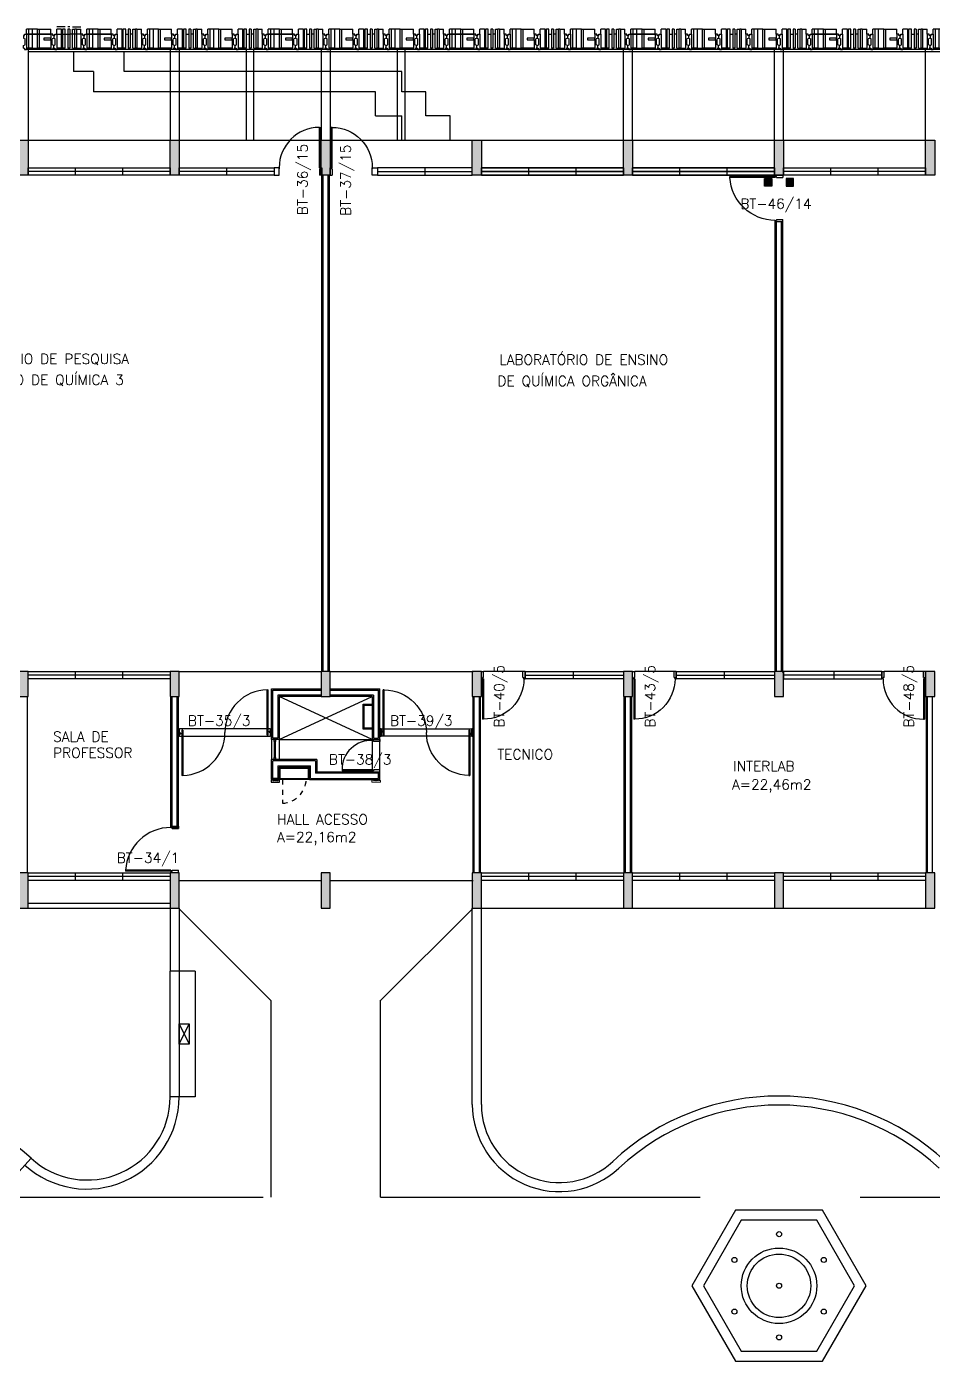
# Model space of a CAD drawing. Header units: millimetres. Extents: x 3605 to 3741, y 1123 to 1192.
# Drawn here: x 3650.46 to 3668.46, y 1155.95 to 1182.45 of the extents above; entities that cross this region are included whole.
import ezdxf

# ---------------------------------------------------------------- set-up
doc = ezdxf.new("R2010")
doc.units = ezdxf.units.MM
doc.linetypes.add('HIDDEN', pattern=[9.525, 6.35, -3.175])
doc.linetypes.add('HIDDEN2', pattern=[4.7625, 3.175, -1.5875])
for name, color, linetype in [('ar-acesso', 2, 'Continuous'), ('ar-alv', 2, 'Continuous'), ('ar-banco', 2, 'Continuous'), ('ar-brs', 2, 'Continuous'), ('ar-cal', 2, 'Continuous'), ('ar-esq', 2, 'Continuous'), ('ar-estc', 1, 'Continuous'), ('ar-piso', 1, 'Continuous'), ('ar-porta', 1, 'Continuous'), ('ar-proj', 1, 'HIDDEN'), ('ar-projarmario', 1, 'HIDDEN'), ('ar-ralo', 1, 'Continuous'), ('ar-reboco', 2, 'Continuous'), ('ar-shaft', 2, 'Continuous'), ('ar-xis', 1, 'Continuous'), ('brs-proj', 1, 'HIDDEN'), ('brs1', 2, 'Continuous'), ('brs2', 1, 'Continuous'), ('brs3', 1, 'Continuous'), ('brs4', 1, 'Continuous'), ('brs5', 1, 'Continuous'), ('chafariz', 1, 'Continuous'), ('DET-PIVO', 2, 'Continuous'), ('ENDEREÇO', 2, 'Continuous'), ('esq-01', 1, 'Continuous'), ('esq-02', 1, 'Continuous'), ('esq4', 1, 'Continuous'), ('estc-01', 3, 'Continuous'), ('h-estc', 3, 'Continuous'), ('PROJ-MARCO', 1, 'HIDDEN'), ('ptm', 2, 'Continuous'), ('ptm1', 1, 'Continuous'), ('ralo', 1, 'HIDDEN2'), ('shaft1', 2, 'Continuous'), ('TEXTO', 2, 'Continuous'), ('ÁREA', 2, 'Continuous')]:
    doc.layers.add(name, color=color, linetype=linetype)
doc.styles.add('UNB-100', font='simplex.shx', dxfattribs={"height": 0.2})
doc.styles.add('UNB1-100', font='simplex.shx', dxfattribs={"height": 0.2})

# ---------------------------------------------------------------- blocks, each defined once
blk = doc.blocks.new('plr01-01p')
at = {"layer": 'h-estc'}
blk.add_hatch(color=3, dxfattribs=at).paths.add_polyline_path([(0.09, 0.075), (-0.09, 0.075), (-0.09, -0.625), (0.09, -0.625)])
at = {"layer": 'estc-01', "color": 3}
blk.add_lwpolyline([(-0.09, 0.075), (-0.09, -0.625), (0.09, -0.625), (0.09, 0.075)], close=True, dxfattribs=at)
blk = doc.blocks.new('esq15-01p')
at = {"layer": 'esq-01'}
for p, q in [((2.91, 0), (0.09, 0)), ((1.03, -0.075), (1.03, 0.075)), ((1.97, -0.075), (1.97, 0.075))]:
    blk.add_line(p, q, dxfattribs=at)
at = {"layer": 'esq-02'}
blk.add_lwpolyline([(2.91, -0.075), (0.09, -0.075), (0.09, 0.075), (2.91, 0.075)], close=True, dxfattribs=at)
blk = doc.blocks.new('esq02-01p')
at = {"layer": 'esq-01'}
for p, q in [((2.91, 0), (0.09, 0)), ((1.03, -0.075), (1.03, 0.075)), ((1.97, -0.075), (1.97, 0.075))]:
    blk.add_line(p, q, dxfattribs=at)
at = {"layer": 'esq-02'}
blk.add_lwpolyline([(2.91, -0.075), (0.09, -0.075), (0.09, 0.075), (2.91, 0.075)], close=True, dxfattribs=at)
blk = doc.blocks.new('sh-01p')
at = {"layer": 'ar-alv'}
for p, q in [((-1.05, 0.05), (-0.09, 0.05)), ((-1.05, -0.9), (-1.05, 0.05)), ((0.09, 0.05), (1.05, 0.05)), ((1.05, -0.9), (1.05, 0.05)), ((-0.95, -0.05), (-0.95, -0.9)), ((-0.09, -0.05), (-0.95, -0.05)), ((0.95, -0.05), (0.09, -0.05)), ((0.95, -0.05), (0.95, -0.9)), ((-0.95, -0.9), (-1.05, -0.9)), ((0.95, -0.9), (1.05, -0.9)), ((-1.05, -1.7), (-1.05, -1.35)), ((-0.2, -1.35), (-1.05, -1.35)), ((-0.95, -1.45), (-0.3, -1.45)), ((-0.95, -1.45), (-0.95, -1.7)), ((-0.3, -1.7), (-0.3, -1.45)), ((-0.2, -1.35), (-0.2, -1.6)), ((-0.95, -1.7), (-1.05, -1.7)), ((-0.3, -1.7), (1.05, -1.7)), ((1.05, -1.6), (-0.2, -1.6)), ((1.05, -1.7), (1.05, -1.6))]:
    blk.add_line(p, q, dxfattribs=at)
at = {"layer": 'ar-proj'}
for p, q in [((0.925, -0.95), (0.925, -1.53)), ((1.075, -1.53), (1.075, -0.97))]:
    blk.add_line(p, q, dxfattribs=at)
at = {"layer": 'ar-proj', "ltscale": 0.01}
blk.add_line((-0.861, -1.725), (-0.861, -2.195), dxfattribs=at)
blk.add_arc((-0.882, -1.699), 0.496, 272.4338, 357.0427, dxfattribs=at)
at = {"layer": 'ar-reboco'}
for p, q in [((-1.075, 0.075), (-0.09, 0.075)), ((-1.075, -0.925), (-1.075, 0.075)), ((0.09, 0.075), (1.075, 0.075)), ((1.075, -0.925), (1.075, 0.075)), ((-0.09, -0.075), (-0.925, -0.075)), ((0.925, -0.075), (0.09, -0.075)), ((0.925, -0.075), (0.925, -0.925)), ((-0.925, -0.925), (-1.075, -0.925)), ((0.925, -0.925), (1.075, -0.925)), ((1.075, -1.575), (1.075, -0.925)), ((-1.075, -1.725), (-1.075, -1.325)), ((-0.175, -1.325), (-1.075, -1.325)), ((-0.925, -1.475), (-0.325, -1.475)), ((-0.925, -1.475), (-0.925, -1.725)), ((-0.325, -1.725), (-0.325, -1.475)), ((-0.175, -1.325), (-0.175, -1.575)), ((1.075, -1.575), (-0.175, -1.575)), ((1.075, -1.725), (1.075, -1.588)), ((-0.925, -1.725), (-1.075, -1.725)), ((-0.325, -1.725), (1.075, -1.725))]:
    blk.add_line(p, q, dxfattribs=at)
blk.add_lwpolyline([(-0.925, -0.075), (-0.925, -0.925)], dxfattribs=at)
at = {"layer": 'ar-xis'}
for p, q in [((-0.925, -0.925), (0.925, -0.075)), ((0.925, -0.925), (-0.925, -0.075))]:
    blk.add_line(p, q, dxfattribs=at)
at = {"layer": 'esq-01'}
for p, q in [((-1.05, -1.743), (-1.026, -1.743)), ((-0.975, -1.743), (-0.95, -1.743))]:
    blk.add_line(p, q, dxfattribs=at)
at = {"layer": 'esq-01', "lineweight": 15}
blk.add_line((-0.925, -1.714), (-0.925, -1.716), dxfattribs=at)
at = {"layer": 'esq-01', "flags": 128}
blk.add_lwpolyline([(-0.92, -1.778, 0.414214), (-0.915, -1.773), (-0.915, -1.743, 0.414214), (-0.92, -1.738), (-0.95, -1.738), (-0.95, -1.743), (-0.998, -1.743), (-0.998, -1.748), (-1.003, -1.748), (-1.003, -1.743), (-1.05, -1.743), (-1.05, -1.738), (-1.08, -1.738), (-1.08, -1.738, 0.414214), (-1.085, -1.743), (-1.085, -1.773, 0.414214), (-1.08, -1.778)], format="xyb", close=True, dxfattribs=at)
at = {"layer": 'esq-01', "lineweight": 15, "flags": 128}
for points in [[(-0.925, -1.655), (-0.925, -1.725), (-0.904, -1.725), (-0.904, -1.655)], [(-0.346, -1.655), (-0.346, -1.725), (-0.325, -1.725), (-0.325, -1.655)]]:
    blk.add_lwpolyline(points, close=True, dxfattribs=at)
blk.add_lwpolyline([(0.92, -1.778, -0.414214), (0.915, -1.773), (0.915, -1.743, -0.414214), (0.92, -1.738), (0.95, -1.738), (0.95, -1.743), (0.997, -1.743), (0.997, -1.748), (1.002, -1.748), (1.002, -1.743), (1.05, -1.743), (1.05, -1.738), (1.08, -1.738), (1.08, -1.738, -0.414214), (1.085, -1.743), (1.085, -1.773, -0.414214), (1.08, -1.778)], format="xyb", close=True, dxfattribs=at)
at = {"layer": 'esq4'}
for p, q in [((-1.075, -0.925), (-1.075, -1.325)), ((-0.925, -0.925), (-0.925, -1.325)), ((-0.95, -1.743), (-0.95, -1.725)), ((-0.925, -1.738), (-0.938, -1.738)), ((-0.936, -1.727), (-0.936, -1.736)), ((-0.936, -1.736), (-0.925, -1.736)), ((-0.925, -1.736), (-0.925, -1.738)), ((0.925, -1.736), (0.925, -1.738)), ((0.936, -1.736), (0.925, -1.736)), ((0.936, -1.727), (0.936, -1.736)), ((1.064, -1.727), (1.064, -1.736)), ((1.064, -1.736), (1.075, -1.736)), ((1.075, -1.736), (1.075, -1.738))]:
    blk.add_line(p, q, dxfattribs=at)
at = {"layer": 'esq4', "lineweight": 15, "ltscale": 0.0002}
for p, q in [((-1.025, -1.284), (-1.025, -0.961)), ((-1, -1.284), (-1, -0.961)), ((-0.863, -1.7), (-0.387, -1.7)), ((-0.863, -1.725), (-0.387, -1.725))]:
    blk.add_line(p, q, dxfattribs=at)
at = {"layer": 'esq4', "lineweight": 5}
for p, q in [((-0.925, -1.727), (-0.936, -1.727)), ((-0.925, -1.725), (-0.925, -1.727)), ((0.925, -1.725), (0.925, -1.727)), ((0.925, -1.727), (0.936, -1.727)), ((1.075, -1.727), (1.064, -1.727)), ((1.075, -1.725), (1.075, -1.727))]:
    blk.add_line(p, q, dxfattribs=at)
at = {"layer": 'esq4', "linetype": 'Continuous', "lineweight": 5}
for points in [[(1.075, -1.575), (1.062, -1.575), (1.062, -1.588), (1.075, -1.588), (1.075, -1.586), (1.064, -1.586), (1.064, -1.577), (1.075, -1.577)], [(-1.075, -1.738), (-1.05, -1.738), (-1.05, -1.725), (-1.075, -1.725), (-1.075, -1.727), (-1.064, -1.727), (-1.064, -1.736), (-1.075, -1.736)]]:
    blk.add_lwpolyline(points, close=True, dxfattribs=at)
at = {"layer": 'ptm'}
for p, q in [((0.925, -1.53), (0.325, -1.53)), ((0.325, -1.53), (0.325, -1.55)), ((0.925, -1.55), (0.325, -1.55)), ((0.925, -1.53), (0.925, -1.55))]:
    blk.add_line(p, q, dxfattribs=at)
for points in [[(0.925, -0.925), (1.075, -0.925), (1.075, -0.97), (0.95, -0.97), (0.95, -0.95), (0.925, -0.95), (0.925, -0.925)], [(0.925, -1.575), (1.075, -1.575), (1.075, -1.53), (0.95, -1.53), (0.95, -1.55), (0.925, -1.55), (0.925, -1.575)]]:
    blk.add_lwpolyline(points, dxfattribs=at)
at = {"layer": 'ptm1'}
blk.add_arc((0.894, -1.517), 0.569, 85.5635, 181.3143, dxfattribs=at)
at = {"layer": 'shaft1'}
for p, q in [((0.743, -0.724), (0.743, -0.226)), ((0.743, -0.226), (0.925, -0.226)), ((0.743, -0.247), (0.925, -0.247)), ((0.763, -0.705), (0.763, -0.247)), ((0.926, -0.705), (0.743, -0.705)), ((0.925, -0.726), (0.743, -0.726)), ((-1.012, -0.966), (-1.012, -1.284)), ((-0.925, -0.925), (0.925, -0.925)), ((-0.904, -1.658), (-0.904, -1.495)), ((-0.896, -1.495), (-0.346, -1.495)), ((-0.346, -1.495), (-0.346, -1.657)), ((-0.387, -1.712), (-0.863, -1.712))]:
    blk.add_line(p, q, dxfattribs=at)
for points in [[(-1.025, -0.925), (-1, -0.925), (-1, -0.966), (-1.025, -0.966)], [(-1.025, -1.284), (-1, -1.284), (-1, -1.325), (-1.025, -1.325)], [(-0.863, -1.7), (-0.863, -1.725), (-0.904, -1.725), (-0.904, -1.7)], [(-0.346, -1.7), (-0.346, -1.725), (-0.387, -1.725), (-0.387, -1.7)]]:
    blk.add_lwpolyline(points, close=True, dxfattribs=at)
blk = doc.blocks.new('plr02-01p')
at = {"layer": 'h-estc'}
blk.add_hatch(color=3, dxfattribs=at).paths.add_polyline_path([(0.09, 0.075), (-0.09, 0.075), (-0.09, -0.425), (0.09, -0.425)])
at = {"layer": 'estc-01', "color": 3}
blk.add_lwpolyline([(-0.09, 0.075), (-0.09, -0.425), (0.09, -0.425), (0.09, 0.075)], close=True, dxfattribs=at)
blk = doc.blocks.new('pm-80-01p')
at = {"layer": 'ptm'}
for p, q in [((0.105, 0.075), (0.105, 0.875)), ((0.125, 0.875), (0.105, 0.875)), ((0.125, 0.075), (0.125, 0.875)), ((0.105, 0.075), (0.08, 0.075)), ((0.08, 0.075), (0.08, -0.075)), ((0.125, 0.075), (0.105, 0.075)), ((0.105, 0.075), (0.105, 0.05)), ((0.125, 0.05), (0.105, 0.05)), ((0.125, 0.05), (0.125, -0.075)), ((0.905, 0.05), (0.905, -0.075)), ((0.905, 0.05), (0.925, 0.05)), ((0.925, 0.075), (0.95, 0.075)), ((0.925, 0.075), (0.925, 0.05)), ((0.95, 0.075), (0.95, -0.075)), ((0.08, -0.075), (0.125, -0.075)), ((0.95, -0.075), (0.905, -0.075))]:
    blk.add_line(p, q, dxfattribs=at)
at = {"layer": 'ptm', "color": 1}
blk.add_arc((0.125, 0.075), 0.8, 360, 90, dxfattribs=at)
blk = doc.blocks.new('esq16-01p')
at = {"layer": 'esq-01'}
for p, q in [((2.025, 0), (0.075, 0)), ((1.075, 0.075), (1.075, -0.075)), ((2.025, 0.075), (2.025, -0.075))]:
    blk.add_line(p, q, dxfattribs=at)
at = {"layer": 'esq-02'}
blk.add_lwpolyline([(2.025, 0.075), (0.075, 0.075), (0.075, -0.075), (2.025, -0.075)], close=True, dxfattribs=at)
at = {"rotation": 180}
blk.add_blockref('pm-80-01p', (2.975, 0), dxfattribs=at)
blk = doc.blocks.new('esq16b-01p')
at = {"layer": 'esq-01'}
for p, q in [((2.91, 0), (0.09, 0)), ((1.03, -0.075), (1.03, 0.075)), ((1.97, -0.075), (1.97, 0.075))]:
    blk.add_line(p, q, dxfattribs=at)
at = {"layer": 'esq-02'}
blk.add_lwpolyline([(2.91, -0.075), (0.09, -0.075), (0.09, 0.075), (2.91, 0.075)], close=True, dxfattribs=at)
blk = doc.blocks.new('pm-90-01p')
at = {"layer": 'ptm'}
for p, q in [((0.105, 0.075), (0.105, 0.975)), ((0.125, 0.975), (0.105, 0.975)), ((0.125, 0.075), (0.125, 0.975)), ((0.105, 0.075), (0.08, 0.075)), ((0.08, 0.075), (0.08, -0.075)), ((0.125, 0.075), (0.105, 0.075)), ((0.125, 0.075), (0.105, 0.075)), ((0.105, 0.075), (0.105, 0.05)), ((0.125, 0.05), (0.105, 0.05)), ((0.125, 0.05), (0.125, -0.075)), ((0.955, 0.05), (0.955, -0.075)), ((0.955, 0.05), (0.975, 0.05)), ((0.975, 0.075), (1, 0.075)), ((0.975, 0.075), (0.975, 0.05)), ((1, 0.075), (1, -0.075)), ((0.08, -0.075), (0.125, -0.075)), ((1, -0.075), (0.955, -0.075))]:
    blk.add_line(p, q, dxfattribs=at)
at = {"layer": 'ptm', "color": 1}
blk.add_arc((0.073, 0.074), 0.902, 0.054, 86.687, dxfattribs=at)
blk = doc.blocks.new('esq04-01p')
at = {"layer": 'esq-01'}
blk.add_line((1.975, 0), (0.09, 0), dxfattribs=at)
at = {"layer": 'esq-02'}
blk.add_line((1.0325, 0.075), (1.0325, -0.075), dxfattribs=at)
for points in [[(1.975, -0.075), (0.09, -0.075), (0.09, 0.075), (1.975, 0.075), (1.975, -0.075)], [(2.075, 0.075), (1.975, 0.075), (1.975, -0.075), (2.075, -0.075)]]:
    blk.add_lwpolyline(points, close=True, dxfattribs=at)
at = {"layer": 'ptm'}
for p, q in [((2.875, 0.075), (2.875, 0.875)), ((2.875, 0.875), (2.895, 0.875)), ((2.895, 0.075), (2.895, 0.875)), ((2.075, 0.075), (2.05, 0.075)), ((2.075, 0.075), (2.075, 0.05)), ((2.875, 0.075), (2.895, 0.075)), ((2.875, 0.05), (2.875, -0.075)), ((2.875, 0.05), (2.895, 0.05)), ((2.895, 0.075), (2.92, 0.075)), ((2.895, 0.075), (2.895, 0.05)), ((2.92, 0.075), (2.92, -0.075)), ((2.92, -0.075), (2.875, -0.075))]:
    blk.add_line(p, q, dxfattribs=at)
at = {"layer": 'ptm', "color": 1}
blk.add_arc((2.875, 0.075), 0.8, 90, 180, dxfattribs=at)
blk = doc.blocks.new('brs01-01p-oeste')
at = {"layer": 'brs-proj'}
for p, q in [((0.92, -0.2), (0.92, 0.175)), ((2.12, -0.2), (2.12, 0.175))]:
    blk.add_line(p, q, dxfattribs=at)
at = {"layer": 'brs1'}
for p, q in [((0, 0.05), (0.02, 0.05)), ((0, 0.05), (0, 0)), ((0, 0), (0.03, -0.013)), ((0.02, 0.075), (0.06, 0.075)), ((0.02, 0.05), (0.02, 0.075)), ((0.06, 0.075), (0.06, -0.225)), ((0.18, -0.2), (0.18, 0.175)), ((0.228, 0.175), (0.18, 0.175)), ((0.228, -0.2), (0.228, 0.175)), ((0.372, -0.2), (0.372, 0.175)), ((0.372, 0.175), (0.42, 0.175)), ((0.42, -0.2), (0.42, 0.175)), ((0.54, 0.075), (0.54, -0.225)), ((0.58, 0.075), (0.54, 0.075)), ((0.6, 0), (0.57, -0.013)), ((0.58, 0.05), (0.58, 0.075)), ((0.6, 0.05), (0.58, 0.05)), ((0.6, 0.05), (0.62, 0.05)), ((0.6, 0.05), (0.6, 0)), ((0.6, 0.05), (0.6, 0)), ((0.6, 0), (0.63, -0.013)), ((0.62, 0.075), (0.66, 0.075)), ((0.62, 0.05), (0.62, 0.075)), ((0.66, 0.075), (0.66, -0.225)), ((0.707, -0.2), (0.707, 0.175)), ((0.778, 0.175), (0.707, 0.175)), ((0.778, -0.2), (0.778, 0.175)), ((1.14, 0.075), (1.14, -0.005)), ((1.18, 0.075), (1.14, 0.075)), ((1.2, 0), (1.17, -0.013)), ((1.18, 0.05), (1.18, 0.075)), ((1.2, 0.05), (1.18, 0.05)), ((1.2, 0.05), (1.22, 0.05)), ((1.2, 0.05), (1.2, 0)), ((1.2, 0.05), (1.2, 0)), ((1.2, 0), (1.23, -0.013)), ((1.22, 0.075), (1.26, 0.075)), ((1.22, 0.05), (1.22, 0.075)), ((1.26, 0.075), (1.26, -0.225)), ((1.38, -0.2), (1.38, 0.175)), ((1.428, 0.175), (1.38, 0.175)), ((1.428, -0.2), (1.428, 0.175)), ((1.572, -0.2), (1.572, 0.175)), ((1.572, 0.175), (1.62, 0.175)), ((1.62, -0.2), (1.62, 0.175)), ((1.74, 0.075), (1.74, -0.225)), ((1.78, 0.075), (1.74, 0.075)), ((1.8, 0), (1.77, -0.013)), ((1.78, 0.05), (1.78, 0.075)), ((1.8, 0.05), (1.78, 0.05)), ((1.8, 0.05), (1.82, 0.05)), ((1.8, 0.05), (1.8, 0)), ((1.8, 0.05), (1.8, 0)), ((1.8, 0), (1.83, -0.013)), ((1.82, 0.075), (1.86, 0.075)), ((1.82, 0.05), (1.82, 0.075)), ((1.86, 0.075), (1.86, -0.225)), ((1.907, -0.2), (1.907, 0.175)), ((1.978, 0.175), (1.907, 0.175)), ((1.978, -0.2), (1.978, 0.175)), ((2.34, 0.075), (2.34, -0.005)), ((2.38, 0.075), (2.34, 0.075)), ((2.4, 0), (2.37, -0.013)), ((2.38, 0.05), (2.38, 0.075)), ((2.4, 0.05), (2.38, 0.05)), ((2.4, 0.05), (2.42, 0.05)), ((2.4, 0.05), (2.4, 0)), ((2.4, 0.05), (2.4, 0)), ((2.4, 0), (2.43, -0.013)), ((2.42, 0.075), (2.46, 0.075)), ((2.42, 0.05), (2.42, 0.075)), ((2.46, 0.075), (2.46, -0.225)), ((2.58, -0.2), (2.58, 0.175)), ((2.628, 0.175), (2.58, 0.175)), ((2.628, -0.2), (2.628, 0.175)), ((2.772, -0.2), (2.772, 0.175)), ((2.772, 0.175), (2.82, 0.175)), ((2.82, -0.2), (2.82, 0.175)), ((2.94, 0.075), (2.94, -0.225)), ((2.98, 0.075), (2.94, 0.075)), ((3, 0), (2.97, -0.013)), ((2.98, 0.05), (2.98, 0.075)), ((3, 0.05), (2.98, 0.05)), ((3, 0.05), (3, 0)), ((0, -0.15), (0.03, -0.137)), ((0, -0.2), (0, -0.15)), ((0, -0.2), (0.02, -0.2)), ((0.02, -0.2), (0.02, -0.225)), ((0.02, -0.225), (0.06, -0.225)), ((0.03, -0.137), (0.03, -0.013)), ((0.228, -0.2), (0.18, -0.2)), ((0.372, -0.2), (0.42, -0.2)), ((0.58, -0.225), (0.54, -0.225)), ((0.57, -0.137), (0.57, -0.013)), ((0.6, -0.15), (0.57, -0.137)), ((0.58, -0.2), (0.58, -0.225)), ((0.6, -0.2), (0.58, -0.2)), ((0.6, -0.15), (0.63, -0.137)), ((0.6, -0.2), (0.6, -0.15)), ((0.6, -0.2), (0.6, -0.15)), ((0.6, -0.2), (0.62, -0.2)), ((0.62, -0.2), (0.62, -0.225)), ((0.62, -0.225), (0.66, -0.225)), ((0.63, -0.137), (0.63, -0.013)), ((1.14, -0.005), (1, -0.005)), ((1, -0.005), (1, -0.035)), ((1, -0.035), (1.14, -0.035)), ((1.14, -0.035), (1.14, -0.225)), ((1.18, -0.225), (1.14, -0.225)), ((1.17, -0.137), (1.17, -0.013)), ((1.2, -0.15), (1.17, -0.137)), ((1.18, -0.2), (1.18, -0.225)), ((1.2, -0.2), (1.18, -0.2)), ((1.2, -0.15), (1.23, -0.137)), ((1.2, -0.2), (1.2, -0.15)), ((1.2, -0.2), (1.2, -0.15)), ((1.2, -0.2), (1.22, -0.2)), ((1.22, -0.2), (1.22, -0.225)), ((1.22, -0.225), (1.26, -0.225)), ((1.23, -0.137), (1.23, -0.013)), ((1.428, -0.2), (1.38, -0.2)), ((1.572, -0.2), (1.62, -0.2)), ((1.78, -0.225), (1.74, -0.225)), ((1.77, -0.137), (1.77, -0.013)), ((1.8, -0.15), (1.77, -0.137)), ((1.78, -0.2), (1.78, -0.225)), ((1.8, -0.2), (1.78, -0.2)), ((1.8, -0.15), (1.83, -0.137)), ((1.8, -0.2), (1.8, -0.15)), ((1.8, -0.2), (1.8, -0.15)), ((1.8, -0.2), (1.82, -0.2)), ((1.82, -0.2), (1.82, -0.225)), ((1.82, -0.225), (1.86, -0.225)), ((1.83, -0.137), (1.83, -0.013)), ((1.978, -0.2), (1.907, -0.2)), ((2.34, -0.005), (2.2, -0.005)), ((2.2, -0.005), (2.2, -0.035)), ((2.2, -0.035), (2.34, -0.035)), ((2.34, -0.035), (2.34, -0.225)), ((2.38, -0.225), (2.34, -0.225)), ((2.37, -0.137), (2.37, -0.013)), ((2.4, -0.15), (2.37, -0.137)), ((2.38, -0.2), (2.38, -0.225)), ((2.4, -0.2), (2.38, -0.2)), ((2.4, -0.15), (2.43, -0.137)), ((2.4, -0.2), (2.4, -0.15)), ((2.4, -0.2), (2.4, -0.15)), ((2.4, -0.2), (2.42, -0.2)), ((2.42, -0.2), (2.42, -0.225)), ((2.42, -0.225), (2.46, -0.225)), ((2.43, -0.137), (2.43, -0.013)), ((2.628, -0.2), (2.58, -0.2)), ((2.772, -0.2), (2.82, -0.2)), ((2.98, -0.225), (2.94, -0.225)), ((2.97, -0.137), (2.97, -0.013)), ((3, -0.15), (2.97, -0.137)), ((2.98, -0.2), (2.98, -0.225)), ((3, -0.2), (2.98, -0.2)), ((3, -0.2), (3, -0.15))]:
    blk.add_line(p, q, dxfattribs=at)
at = {"layer": 'brs2'}
for p, q in [((0.228, 0.075), (0.28, 0.075)), ((0.372, 0.075), (0.32, 0.075)), ((1.428, 0.075), (1.48, 0.075)), ((1.572, 0.075), (1.52, 0.075)), ((2.628, 0.075), (2.68, 0.075)), ((2.772, 0.075), (2.72, 0.075)), ((0.54, -0.225), (0.06, -0.225)), ((1.14, -0.225), (0.66, -0.225)), ((1.74, -0.225), (1.26, -0.225)), ((2.34, -0.225), (1.86, -0.225)), ((2.94, -0.225), (2.46, -0.225))]:
    blk.add_line(p, q, dxfattribs=at)
at = {"layer": 'brs3'}
for p, q in [((0.15, 0.175), (0.18, 0.175)), ((0.45, 0.175), (0.42, 0.175)), ((1.35, 0.175), (1.38, 0.175)), ((1.65, 0.175), (1.62, 0.175)), ((2.55, 0.175), (2.58, 0.175)), ((2.85, 0.175), (2.82, 0.175)), ((0.15, -0.2), (0.18, -0.2)), ((0.45, -0.2), (0.42, -0.2)), ((0.778, -0.2), (0.707, -0.2)), ((1.35, -0.2), (1.38, -0.2)), ((1.65, -0.2), (1.62, -0.2)), ((2.55, -0.2), (2.58, -0.2)), ((2.85, -0.2), (2.82, -0.2))]:
    blk.add_line(p, q, dxfattribs=at)
at = {"layer": 'brs4'}
for p, q in [((0.06, 0.075), (0.06, 0.175)), ((0.15, 0.175), (0.06, 0.175)), ((0.15, 0.175), (0.15, -0.2)), ((0.28, 0.175), (0.28, -0.2)), ((0.32, 0.175), (0.28, 0.175)), ((0.32, 0.175), (0.32, -0.2)), ((0.45, 0.175), (0.54, 0.175)), ((0.45, 0.175), (0.45, -0.2)), ((0.54, 0.075), (0.54, 0.175)), ((0.66, 0.075), (0.66, 0.175)), ((0.707, 0.175), (0.66, 0.175)), ((0.88, 0.175), (0.778, 0.175)), ((0.88, 0.175), (1.14, 0.175)), ((0.88, -0.2), (0.88, 0.175)), ((1.14, 0.075), (1.14, 0.175)), ((1.26, 0.075), (1.26, 0.175)), ((1.35, 0.175), (1.26, 0.175)), ((1.35, 0.175), (1.35, -0.2)), ((1.48, 0.175), (1.48, -0.2)), ((1.52, 0.175), (1.48, 0.175)), ((1.52, 0.175), (1.52, -0.2)), ((1.65, 0.175), (1.74, 0.175)), ((1.65, 0.175), (1.65, -0.2)), ((1.74, 0.075), (1.74, 0.175)), ((1.86, 0.075), (1.86, 0.175)), ((1.907, 0.175), (1.86, 0.175)), ((2.08, 0.175), (1.978, 0.175)), ((2.08, 0.175), (2.34, 0.175)), ((2.08, -0.2), (2.08, 0.175)), ((2.34, 0.075), (2.34, 0.175)), ((2.46, 0.075), (2.46, 0.175)), ((2.55, 0.175), (2.46, 0.175)), ((2.55, 0.175), (2.55, -0.2)), ((2.68, 0.175), (2.68, -0.2)), ((2.72, 0.175), (2.68, 0.175)), ((2.72, 0.175), (2.72, -0.2)), ((2.85, 0.175), (2.94, 0.175)), ((2.85, 0.175), (2.85, -0.2)), ((2.94, 0.075), (2.94, 0.175)), ((0.15, -0.2), (0.06, -0.2)), ((0.32, -0.2), (0.28, -0.2)), ((0.45, -0.2), (0.54, -0.2)), ((0.707, -0.2), (0.66, -0.2)), ((0.778, -0.2), (0.88, -0.2)), ((1.14, -0.2), (0.88, -0.2)), ((1.35, -0.2), (1.26, -0.2)), ((1.52, -0.2), (1.48, -0.2)), ((1.65, -0.2), (1.74, -0.2)), ((1.907, -0.2), (1.86, -0.2)), ((1.978, -0.2), (2.08, -0.2)), ((2.34, -0.2), (2.08, -0.2)), ((2.55, -0.2), (2.46, -0.2)), ((2.72, -0.2), (2.68, -0.2)), ((2.85, -0.2), (2.94, -0.2))]:
    blk.add_line(p, q, dxfattribs=at)
at = {"layer": 'brs5'}
for p, q in [((1.14, -0.035), (1.14, -0.005)), ((2.34, -0.035), (2.34, -0.005))]:
    blk.add_line(p, q, dxfattribs=at)
blk = doc.blocks.new('BRS01-01C-')
at = {"layer": 'brs-proj'}
for p, q in [((-0.075, 0.54), (-0.075, 0.06)), ((0.2, 0.28), (-0.175, 0.28))]:
    blk.add_line(p, q, dxfattribs=at)
at = {"layer": 'brs1'}
for p, q in [((-0.075, 0.58), (-0.075, 0.54)), ((-0.05, 0.58), (-0.075, 0.58)), ((-0.075, 0.54), (0.225, 0.54)), ((-0.05, 0.6), (-0.05, 0.58)), ((-0.05, 0.6), (0, 0.6)), ((0, 0.6), (0.013, 0.57)), ((0.137, 0.57), (0.013, 0.57)), ((0.15, 0.6), (0.137, 0.57)), ((0.2, 0.6), (0.15, 0.6)), ((0.2, 0.6), (0.2, 0.58)), ((0.2, 0.58), (0.225, 0.58)), ((0.225, 0.58), (0.225, 0.54)), ((-0.075, 0.06), (0.005, 0.06)), ((-0.075, 0.02), (-0.075, 0.06)), ((-0.05, 0.02), (-0.075, 0.02)), ((-0.05, 0), (-0.05, 0.02)), ((-0.05, 0), (0, 0)), ((0, 0), (0.013, 0.03)), ((0.137, 0.03), (0.013, 0.03)), ((0.035, 0.06), (0.225, 0.06)), ((0.15, 0), (0.137, 0.03)), ((0.2, 0), (0.15, 0)), ((0.2, 0.02), (0.225, 0.02)), ((0.2, 0), (0.2, 0.02)), ((0.225, 0.02), (0.225, 0.06))]:
    blk.add_line(p, q, dxfattribs=at)
at = {"layer": 'brs2'}
blk.add_line((0.225, 0.06), (0.225, 0.54), dxfattribs=at)
at = {"layer": 'brs3'}
for p, q in [((0.2, 0.493), (-0.175, 0.493)), ((-0.175, 0.422), (-0.175, 0.493)), ((0.2, 0.422), (-0.175, 0.422)), ((0.2, 0.422), (0.2, 0.493)), ((0.005, 0.06), (0.005, 0.2)), ((0.005, 0.2), (0.035, 0.2)), ((0.035, 0.2), (0.035, 0.06))]:
    blk.add_line(p, q, dxfattribs=at)
at = {"layer": 'brs4'}
for p, q in [((-0.075, 0.54), (-0.175, 0.54)), ((-0.175, 0.493), (-0.175, 0.54)), ((0.2, 0.493), (0.2, 0.54)), ((-0.175, 0.32), (-0.175, 0.06)), ((0.2, 0.32), (-0.175, 0.32)), ((0.2, 0.06), (0.2, 0.32)), ((-0.075, 0.06), (-0.175, 0.06))]:
    blk.add_line(p, q, dxfattribs=at)
at = {"layer": 'brs4', "color": 2}
for p, q in [((-0.175, 0.32), (-0.175, 0.422)), ((0.2, 0.422), (0.2, 0.32))]:
    blk.add_line(p, q, dxfattribs=at)
at = {"layer": 'brs5'}
blk.add_line((-0.075, 0.06), (-0.075, 0.54), dxfattribs=at)
at = {"layer": 'brs5', "color": 1}
blk.add_line((0.035, 0.06), (0.005, 0.06), dxfattribs=at)
blk = doc.blocks.new('BRS01-02C')
at = {"layer": 'brs-proj'}
for p, q in [((0.06, 0.075), (0.228, 0.075)), ((0.28, 0.075), (0.32, 0.075)), ((0.54, 0.075), (0.372, 0.075))]:
    blk.add_line(p, q, dxfattribs=at)
at = {"layer": 'brs1'}
for p, q in [((0, 0.05), (0.02, 0.05)), ((0, 0.05), (0, 0)), ((0, 0), (0.03, -0.013)), ((0.02, 0.075), (0.06, 0.075)), ((0.02, 0.05), (0.02, 0.075)), ((0.06, 0.075), (0.06, -0.225)), ((0.54, 0.075), (0.54, -0.225)), ((0.58, 0.075), (0.54, 0.075)), ((0.6, 0), (0.57, -0.013)), ((0.58, 0.05), (0.58, 0.075)), ((0.6, 0.05), (0.58, 0.05)), ((0.6, 0.05), (0.6, 0)), ((0, -0.15), (0.03, -0.137)), ((0, -0.2), (0, -0.15)), ((0, -0.2), (0.02, -0.2)), ((0.02, -0.2), (0.02, -0.225)), ((0.02, -0.225), (0.06, -0.225)), ((0.03, -0.137), (0.03, -0.013)), ((0.58, -0.225), (0.54, -0.225)), ((0.57, -0.137), (0.57, -0.013)), ((0.6, -0.15), (0.57, -0.137)), ((0.58, -0.2), (0.58, -0.225)), ((0.6, -0.2), (0.58, -0.2)), ((0.6, -0.2), (0.6, -0.15))]:
    blk.add_line(p, q, dxfattribs=at)
at = {"layer": 'brs2'}
for p, q in [((0.228, 0.075), (0.28, 0.075)), ((0.372, 0.075), (0.32, 0.075)), ((0.54, -0.225), (0.06, -0.225))]:
    blk.add_line(p, q, dxfattribs=at)
at = {"layer": 'brs3'}
for p, q in [((0.18, -0.2), (0.18, 0.175)), ((0.228, 0.175), (0.18, 0.175)), ((0.228, -0.2), (0.228, 0.175)), ((0.372, -0.2), (0.372, 0.175)), ((0.372, 0.175), (0.42, 0.175)), ((0.42, -0.2), (0.42, 0.175)), ((0.228, -0.2), (0.18, -0.2)), ((0.372, -0.2), (0.42, -0.2))]:
    blk.add_line(p, q, dxfattribs=at)
at = {"layer": 'brs4'}
for p, q in [((0.06, 0.075), (0.06, 0.175)), ((0.15, 0.175), (0.06, 0.175)), ((0.15, 0.175), (0.15, -0.2)), ((0.28, 0.175), (0.28, -0.2)), ((0.32, 0.175), (0.28, 0.175)), ((0.32, 0.175), (0.32, -0.2)), ((0.45, 0.175), (0.54, 0.175)), ((0.45, 0.175), (0.45, -0.2)), ((0.54, 0.075), (0.54, 0.175)), ((0.15, -0.2), (0.06, -0.2)), ((0.32, -0.2), (0.28, -0.2)), ((0.45, -0.2), (0.54, -0.2))]:
    blk.add_line(p, q, dxfattribs=at)
at = {"layer": 'brs4', "color": 3}
for p, q in [((0.15, 0.175), (0.18, 0.175)), ((0.45, 0.175), (0.42, 0.175)), ((0.15, -0.2), (0.18, -0.2)), ((0.45, -0.2), (0.42, -0.2))]:
    blk.add_line(p, q, dxfattribs=at)
at = {"layer": 'brs5'}
for p, q in [((0.228, 0.225), (0.06, 0.225)), ((0.32, 0.225), (0.28, 0.225)), ((0.372, 0.225), (0.54, 0.225))]:
    blk.add_line(p, q, dxfattribs=at)
blk = doc.blocks.new('pm-dp90-01p')
at = {"layer": 'DET-PIVO'}
for centre in [(-0.85, 0), (0.85, 0)]:
    blk.add_circle(centre, 0.005, dxfattribs=at)
at = {"layer": 'PROJ-MARCO'}
for p, q in [((0.9, 0.075), (-0.9, 0.075)), ((-0.9, -0.075), (0.9, -0.075))]:
    blk.add_line(p, q, dxfattribs=at)
at = {"layer": 'ptm'}
for p, q in [((0.84, -0.05), (0.84, 0.85)), ((0.84, 0.85), (0.86, 0.85)), ((0.86, -0.05), (0.86, 0.85)), ((-0.925, -0.075), (-0.925, 0.075)), ((-0.925, 0.075), (-0.9, 0.075)), ((-0.9, -0.075), (-0.9, 0.075)), ((-0.86, 0.05), (-0.86, -0.85)), ((-0.84, 0.05), (-0.86, 0.05)), ((-0.84, 0.05), (-0.84, -0.85)), ((0.88, 0.03), (0.9, 0.03)), ((0.88, 0.01), (0.88, 0.03)), ((0.88, 0.01), (0.9, 0.01)), ((0.9, 0.075), (0.925, 0.075)), ((0.9, 0.075), (0.9, -0.075)), ((0.925, 0.075), (0.925, -0.075)), ((-0.9, -0.075), (-0.925, -0.075)), ((-0.88, -0.01), (-0.9, -0.01)), ((-0.88, -0.03), (-0.9, -0.03)), ((-0.88, -0.01), (-0.88, -0.03)), ((0.84, -0.05), (0.86, -0.05)), ((0.925, -0.075), (0.9, -0.075)), ((-0.84, -0.85), (-0.86, -0.85))]:
    blk.add_line(p, q, dxfattribs=at)
at = {"layer": 'ptm', "color": 1}
for centre, start, end in [((0.85, 0), 90.6743, 180), ((-0.85, 0), 270.6743, 0)]:
    blk.add_arc(centre, 0.85, start, end, dxfattribs=at)
blk = doc.blocks.new('ralo-15cm')
at = {"layer": 'ralo'}
h = blk.add_hatch(dxfattribs=at)
h.set_pattern_fill('DOTS', color=256, scale=0.005, style=0)
h.set_pattern_definition([(0, (-210.436618, -163.386024), (0.00396875, 0.0079375), [0, -0.0079375])])
h.paths.add_polyline_path([(0.07, 0.064, 0.109147), (0.065, 0.07), (0.044, 0.07, 0.234403), (0.037, 0.056, 0.031938), (0.037, 0.054, -0.085518), (0.053, 0.038, 0.304982), (0.07, 0.048)])
h.paths.add_polyline_path([(-0.047, 0.07), (-0.065, 0.07, 0.101422), (-0.07, 0.065), (-0.07, 0.047, 0.322568), (-0.052, 0.04, -0.06492), (-0.04, 0.051, 0.065904), (-0.039, 0.056, 0.253091)])
h.paths.add_polyline_path([(-0.054, -0.037, 0.248259), (-0.07, -0.043), (-0.07, -0.068, 0.039546), (-0.068, -0.07), (-0.044, -0.07, 0.224729), (-0.037, -0.055, 0.030017), (-0.037, -0.053, -0.089405)])
h.paths.add_polyline_path([(0.07, -0.042, 0.270307), (0.052, -0.039, -0.063767), (0.041, -0.051, 0.073161), (0.04, -0.056, 0.228135), (0.047, -0.07), (0.069, -0.07, 0.013274), (0.07, -0.069)])
for p, q in [((-0.047, 0.002), (-0.062, 0.002)), ((-0.027, 0.002), (-0.044, 0.002)), ((-0.021, 0.042), (-0.029, 0.055)), ((-0.009, 0.002), (-0.024, 0.002)), ((-0.011, 0.024), (-0.02, 0.04)), ((-0.003, 0.009), (-0.01, 0.022)), ((0.007, 0.007), (0.014, 0.02)), ((0.015, 0.022), (0.024, 0.037)), ((0.026, 0.039), (0.033, 0.052)), ((-0.026, -0.039), (-0.033, -0.052)), ((-0.015, -0.022), (-0.024, -0.037)), ((-0.007, -0.007), (-0.014, -0.02)), ((0.002, -0.009), (0.01, -0.022)), ((0.009, -0.003), (0.024, -0.003)), ((0.011, -0.024), (0.02, -0.04)), ((0.021, -0.042), (0.029, -0.055)), ((0.027, -0.003), (0.044, -0.003)), ((0.047, -0.003), (0.062, -0.003))]:
    blk.add_line(p, q, dxfattribs=at)
for points in [[(-0.075, -0.075), (0.075, -0.075), (0.075, 0.075), (-0.075, 0.075)], [(-0.07, -0.07), (0.07, -0.07), (0.07, 0.07), (-0.07, 0.07)]]:
    blk.add_lwpolyline(points, close=True, dxfattribs=at)
for radius in [0.065, 0.00337]:
    blk.add_circle((0, 0), radius, dxfattribs=at)
for radius, start, end in [(0.0617, 152.3206, 177.6794), (0.0617, 122.3206, 147.6794), (0.0468, 153.0651, 176.9349), (0.0443, 153.2384, 176.7616), (0.0468, 123.0651, 146.9349), (0.0443, 123.2384, 146.7616), (0.0617, 92.3206, 117.6794), (0.0268, 155.3615, 174.6385), (0.0243, 155.916, 174.084), (0.0268, 125.3615, 144.6385), (0.0468, 93.0651, 116.9349), (0.0443, 93.2384, 116.7616), (0.0243, 125.916, 144.084), (0.0268, 95.3615, 114.6385), (0.0243, 95.916, 114.084), (0.0617, 62.3206, 87.6794), (0.0468, 63.0651, 86.9349), (0.0443, 63.2384, 86.7616), (0.0268, 65.3615, 84.6385), (0.0243, 65.916, 84.084), (0.0243, 35.916, 54.084), (0.0268, 35.3615, 54.6385), (0.0243, 5.916, 24.084), (0.0443, 33.2384, 56.7616), (0.0268, 5.3615, 24.6385), (0.0468, 33.0651, 56.9349), (0.0617, 32.3206, 57.6794), (0.0443, 3.2384, 26.7616), (0.0468, 3.0651, 26.9349), (0.0617, 2.3206, 27.6794), (0.0617, 182.3206, 207.6794), (0.0617, 212.3206, 237.6794), (0.0468, 183.0651, 206.9349), (0.0443, 183.2384, 206.7616), (0.0468, 213.0651, 236.9349), (0.0443, 213.2384, 236.7616), (0.0617, 242.3206, 267.6794), (0.0268, 185.3615, 204.6385), (0.0243, 185.916, 204.084), (0.0268, 215.3615, 234.6385), (0.0468, 243.0651, 266.9349), (0.0243, 215.916, 234.084), (0.0443, 243.2384, 266.7616), (0.0268, 245.3615, 264.6385), (0.0243, 245.916, 264.084), (0.0243, 275.916, 294.084), (0.0268, 275.3615, 294.6385), (0.0443, 273.2384, 296.7616), (0.0468, 273.0651, 296.9349), (0.0617, 272.3206, 297.6794), (0.0243, 305.916, 324.084), (0.0268, 305.3615, 324.6385), (0.0243, 335.916, 354.084), (0.0268, 335.3615, 354.6385), (0.0443, 303.2384, 326.7616), (0.0468, 303.0651, 326.9349), (0.0617, 302.3206, 327.6794), (0.0443, 333.2384, 356.7616), (0.0468, 333.0651, 356.9349), (0.0617, 332.3206, 357.6794)]:
    blk.add_arc((0, 0), radius, start, end, dxfattribs=at)
blk = doc.blocks.new('grelha proj')
at = {"layer": 'ar-proj', "color": 1}
for p, q in [((0.4, 0.2), (0, 0)), ((0, 0.2), (0.4, 0))]:
    blk.add_line(p, q, dxfattribs=at)
blk.add_lwpolyline([(0, 0.2), (0.4, 0.2), (0.4, 0), (0, 0)], close=True, dxfattribs=at)

msp = doc.modelspace()

# ---------------------------------------------------------------- linework, layer by layer
at = {"layer": 'ar-acesso'}
msp.add_line((3650.489, 1181.961), (3680.309, 1181.961), dxfattribs=at)
at = {"layer": 'ar-acesso', "color": 3}
for p, q in [((3651.389, 1181.961), (3651.389, 1181.561)), ((3652.399, 1181.561), (3652.399, 1181.961)), ((3651.789, 1181.561), (3651.389, 1181.561)), ((3651.789, 1181.561), (3651.789, 1181.161)), ((3657.909, 1181.561), (3652.399, 1181.561)), ((3657.909, 1181.161), (3657.909, 1181.561)), ((3657.389, 1181.161), (3651.789, 1181.161)), ((3657.389, 1180.681), (3657.389, 1181.161)), ((3658.389, 1181.161), (3657.909, 1181.161)), ((3658.389, 1180.681), (3658.389, 1181.161)), ((3657.389, 1180.681), (3657.909, 1180.681)), ((3657.909, 1180.201), (3657.909, 1180.681)), ((3658.869, 1180.681), (3658.389, 1180.681)), ((3658.869, 1180.201), (3658.869, 1180.681))]:
    msp.add_line(p, q, dxfattribs=at)
at = {"layer": 'ar-alv'}
for p, q in [((3656.349, 1169.651), (3656.349, 1179.501)), ((3656.449, 1169.651), (3656.449, 1179.501)), ((3665.349, 1169.651), (3665.349, 1178.581)), ((3665.449, 1169.651), (3665.449, 1178.581)), ((3653.349, 1166.576), (3653.349, 1169.151)), ((3653.449, 1166.576), (3653.449, 1169.151)), ((3659.349, 1165.651), (3659.349, 1169.151)), ((3659.449, 1165.651), (3659.449, 1169.151)), ((3662.349, 1165.651), (3662.349, 1169.151)), ((3662.449, 1165.651), (3662.449, 1169.151)), ((3668.349, 1165.651), (3668.349, 1169.151)), ((3668.449, 1165.651), (3668.449, 1169.151)), ((3653.349, 1166.576), (3653.449, 1166.576))]:
    msp.add_line(p, q, dxfattribs=at)
at = {"layer": 'ar-banco'}
for p, q in [((3659.309, 1161.051), (3659.309, 1164.951)), ((3659.489, 1161.051), (3659.489, 1164.951)), ((3653.809, 1163.701), (3653.309, 1163.701)), ((3653.309, 1161.201), (3653.309, 1163.701)), ((3653.809, 1163.701), (3653.809, 1161.201)), ((3653.809, 1161.201), (3653.309, 1161.201)), ((3650.245, 1159.649), (3650.548, 1159.982))]:
    msp.add_line(p, q, dxfattribs=at)
for points in [[(3664.533, 1158.951), (3663.667, 1157.451), (3664.533, 1155.951), (3666.265, 1155.951), (3667.131, 1157.451), (3666.265, 1158.951)], [(3664.649, 1158.751), (3663.898, 1157.451), (3664.649, 1156.151), (3666.15, 1156.151), (3666.9, 1157.451), (3666.15, 1158.751)]]:
    msp.add_lwpolyline(points, close=True, dxfattribs=at)
for radius in [0.75, 0.63]:
    msp.add_circle((3665.399, 1157.451), radius, dxfattribs=at)
for centre, radius, start, end in [((3647.299, 1156.419), 4.822, 47.6466, 132.3534), ((3661.039, 1161.051), 1.73, 180, 313.0159), ((3661.039, 1161.051), 1.55, 180, 313.0159), ((3665.399, 1156.378), 4.841, 46.9841, 133.0159), ((3665.399, 1156.378), 4.661, 46.9841, 133.0159)]:
    msp.add_arc(centre, radius, start, end, dxfattribs=at)
at = {"layer": 'ar-cal'}
for p, q in [((3653.309, 1164.951), (3653.309, 1163.701)), ((3653.489, 1164.951), (3653.489, 1163.701)), ((3653.489, 1161.201), (3653.489, 1161.201))]:
    msp.add_line(p, q, dxfattribs=at)
for radius in [1.83, 1.65]:
    msp.add_arc((3651.659, 1161.201), radius, 227.6466, 0, dxfattribs=at)
at = {"layer": 'ar-piso'}
for p, q in [((3680.309, 1182.001), (3650.489, 1182.001)), ((3650.489, 1182.001), (3650.489, 1180.201)), ((3650.489, 1182.001), (3650.489, 1180.201)), ((3662.309, 1180.201), (3662.309, 1182.001)), ((3662.489, 1180.201), (3662.489, 1182.001)), ((3665.309, 1180.201), (3665.309, 1182.001)), ((3665.489, 1180.201), (3665.489, 1182.001)), ((3668.309, 1180.201), (3668.309, 1182.001)), ((3650.474, 1180.201), (3653.324, 1180.201)), ((3650.488, 1180.201), (3653.32, 1180.201)), ((3653.474, 1180.201), (3656.324, 1180.201)), ((3653.474, 1180.201), (3656.324, 1180.201)), ((3656.399, 1180.201), (3659.309, 1180.201)), ((3656.474, 1180.201), (3659.324, 1180.201)), ((3656.474, 1180.201), (3659.324, 1180.201)), ((3659.474, 1180.201), (3662.324, 1180.201)), ((3662.474, 1180.201), (3665.324, 1180.201)), ((3665.474, 1180.201), (3668.324, 1180.201)), ((3650.489, 1165.051), (3653.309, 1165.051)), ((3650.489, 1164.951), (3653.309, 1164.951)), ((3659.489, 1164.951), (3662.309, 1164.951)), ((3662.489, 1164.951), (3665.309, 1164.951)), ((3665.489, 1164.951), (3668.309, 1164.951))]:
    msp.add_line(p, q, dxfattribs=at)
at = {"layer": 'ar-proj'}
for p, q in [((3653.309, 1182.001), (3653.309, 1180.201)), ((3653.309, 1182.001), (3653.309, 1180.201)), ((3653.309, 1182.001), (3653.309, 1180.201)), ((3653.489, 1182.001), (3653.489, 1180.201)), ((3653.489, 1182.001), (3653.489, 1180.201)), ((3653.489, 1182.001), (3653.489, 1180.201)), ((3654.824, 1180.201), (3654.824, 1182.001)), ((3654.974, 1180.201), (3654.974, 1182.001)), ((3656.309, 1182.001), (3656.309, 1180.201)), ((3656.309, 1182.001), (3656.309, 1180.201)), ((3656.309, 1182.001), (3656.309, 1180.201)), ((3656.489, 1182.001), (3656.489, 1180.201)), ((3656.489, 1182.001), (3656.489, 1180.201)), ((3656.489, 1182.001), (3656.489, 1180.201)), ((3657.824, 1180.201), (3657.824, 1182.001)), ((3657.974, 1180.201), (3657.974, 1182.001)), ((3653.474, 1169.651), (3656.324, 1169.651)), ((3656.474, 1169.651), (3659.324, 1169.651)), ((3660.314, 1169.651), (3659.534, 1169.651)), ((3663.314, 1169.651), (3662.534, 1169.651)), ((3668.264, 1169.651), (3667.484, 1169.651)), ((3653.474, 1165.501), (3656.324, 1165.501)), ((3656.474, 1165.501), (3659.324, 1165.501)), ((3653.474, 1164.951), (3655.314, 1163.111)), ((3659.324, 1164.951), (3657.474, 1163.101)), ((3653.489, 1163.701), (3653.489, 1161.201)), ((3655.314, 1159.211), (3655.314, 1163.111)), ((3657.484, 1159.211), (3657.484, 1163.101)), ((3639.284, 1159.211), (3655.314, 1159.211)), ((3657.484, 1159.211), (3673.314, 1159.211))]:
    msp.add_line(p, q, dxfattribs=at)
at = {"layer": 'ar-projarmario'}
for p, q in [((3653.309, 1182.001), (3653.309, 1180.201)), ((3653.489, 1182.001), (3653.489, 1180.201)), ((3656.309, 1182.001), (3656.309, 1180.201)), ((3656.489, 1182.001), (3656.489, 1180.201))]:
    msp.add_line(p, q, dxfattribs=at)
at = {"layer": 'ar-reboco'}
for p, q in [((3656.324, 1169.651), (3656.324, 1179.501)), ((3656.474, 1169.651), (3656.474, 1179.501)), ((3665.324, 1169.651), (3665.324, 1178.601)), ((3665.474, 1169.626), (3665.474, 1178.576)), ((3650.474, 1169.151), (3650.474, 1165.651)), ((3653.324, 1166.551), (3653.324, 1169.151)), ((3653.474, 1166.551), (3653.474, 1169.151)), ((3659.324, 1165.651), (3659.324, 1169.151)), ((3659.474, 1165.651), (3659.474, 1169.151)), ((3662.324, 1165.651), (3662.324, 1169.151)), ((3662.474, 1165.651), (3662.474, 1169.151)), ((3668.324, 1165.651), (3668.324, 1169.151)), ((3653.324, 1166.551), (3653.474, 1166.551))]:
    msp.add_line(p, q, dxfattribs=at)
at = {"layer": 'chafariz'}
for centre in [(3665.399, 1158.476), (3664.512, 1157.964), (3666.287, 1157.964), (3665.399, 1157.451), (3664.512, 1156.939), (3666.287, 1156.939), (3665.399, 1156.426)]:
    msp.add_circle(centre, 0.05, dxfattribs=at)

# ---------------------------------------------------------------- block references
at = {"rotation": 89.99999999999912}
msp.add_blockref('grelha proj', (3653.689, 1162.251), dxfattribs=at)
at = {"layer": 'ar-brs'}
for name, p in [('BRS01-02C', (3650.999, 1182.226)), ('brs01-01p-oeste', (3652.199, 1182.226)), ('brs01-01p-oeste', (3655.799, 1182.226)), ('brs01-01p-oeste', (3659.399, 1182.226)), ('brs01-01p-oeste', (3662.999, 1182.226)), ('brs01-01p-oeste', (3666.599, 1182.226))]:
    msp.add_blockref(name, p, dxfattribs=at)
at = {"layer": 'ar-brs', "xscale": -1, "rotation": 90}
for p in [(3650.999, 1182.226), (3652.199, 1182.226), (3655.799, 1182.226), (3659.399, 1182.226), (3662.999, 1182.226), (3666.599, 1182.226)]:
    msp.add_blockref('BRS01-01C-', p, dxfattribs=at)
at = {"layer": 'ar-esq'}
for name, p in [('esq04-01p', (3653.399, 1179.576)), ('esq02-01p', (3650.399, 1179.576)), ('esq02-01p', (3659.399, 1179.576)), ('esq02-01p', (3662.399, 1179.576)), ('esq02-01p', (3665.399, 1179.576)), ('esq16b-01p', (3650.399, 1169.576)), ('esq16-01p', (3665.414, 1169.576)), ('esq15-01p', (3650.399, 1165.576)), ('esq15-01p', (3659.399, 1165.576)), ('esq15-01p', (3662.399, 1165.576)), ('esq15-01p', (3665.399, 1165.576))]:
    msp.add_blockref(name, p, dxfattribs=at)
at = {"layer": 'ar-esq', "xscale": -1}
for name, p in [('esq04-01p', (3659.399, 1179.576)), ('esq02-01p', (3662.399, 1179.576)), ('esq02-01p', (3665.399, 1179.576)), ('esq16-01p', (3662.384, 1169.576)), ('esq16-01p', (3665.384, 1169.576))]:
    msp.add_blockref(name, p, dxfattribs=at)
at = {"layer": 'ar-esq', "xscale": -1, "rotation": 90}
msp.add_blockref('pm-90-01p', (3665.399, 1179.581), dxfattribs=at)
at = {"layer": 'ar-estc', "xscale": -1, "rotation": 180}
for p in [(3650.399, 1179.576), (3653.399, 1179.576), (3656.399, 1179.576), (3659.399, 1179.576), (3662.399, 1179.576), (3665.399, 1179.576), (3668.399, 1179.576)]:
    msp.add_blockref('plr01-01p', p, dxfattribs=at)
at = {"layer": 'ar-estc'}
for name, p in [('plr02-01p', (3650.399, 1169.576)), ('plr02-01p', (3653.399, 1169.576)), ('plr02-01p', (3656.399, 1169.576)), ('plr02-01p', (3659.399, 1169.576)), ('plr02-01p', (3662.399, 1169.576)), ('plr02-01p', (3665.399, 1169.576)), ('plr02-01p', (3665.399, 1169.576)), ('plr02-01p', (3668.399, 1169.576)), ('plr01-01p', (3650.399, 1165.576)), ('plr01-01p', (3653.399, 1165.576)), ('plr01-01p', (3656.399, 1165.576)), ('plr01-01p', (3659.399, 1165.576)), ('plr01-01p', (3662.399, 1165.576)), ('plr01-01p', (3665.399, 1165.576)), ('plr01-01p', (3668.399, 1165.576))]:
    msp.add_blockref(name, p, dxfattribs=at)
at = {"layer": 'ar-porta'}
for name, p, rotation in [('pm-dp90-01p', (3654.399, 1168.436), 180.0000000000002), ('pm-90-01p', (3653.399, 1165.576), 90)]:
    msp.add_blockref(name, p, dxfattribs=dict(at, rotation=rotation))
at = {"layer": 'ar-porta', "xscale": -1, "rotation": 180}
msp.add_blockref('pm-dp90-01p', (3658.399, 1168.436), dxfattribs=at)
at = {"layer": 'ar-ralo', "xscale": -1}
msp.add_blockref('ralo-15cm', (3665.184, 1179.362), dxfattribs=at)
at = {"layer": 'ar-ralo'}
msp.add_blockref('ralo-15cm', (3665.614, 1179.362), dxfattribs=at)
at = {"layer": 'ar-shaft'}
msp.add_blockref('sh-01p', (3656.399, 1169.226), dxfattribs=at)

# ---------------------------------------------------------------- texts
at = {"layer": 'ENDEREÇO', "style": 'UNB-100'}
for s, p in [('BT-36/15', (3656.037, 1178.709)), ('BT-37/15', (3656.895, 1178.695)), ('BT-40/5', (3659.942, 1168.533)), ('BT-43/5', (3662.938, 1168.533)), ('BT-48/5', (3668.074, 1168.533))]:
    msp.add_text(s, height=0.2, rotation=90, dxfattribs=at).set_placement(p)
for s, p in [('BT-46/14', (3664.63, 1178.836)), ('BT-35/3', (3653.662, 1168.572)), ('BT-39/3', (3657.674, 1168.572)), ('BT-38/3', (3656.461, 1167.802)), ('BT-34/1', (3652.25, 1165.848))]:
    msp.add_text(s, height=0.2, dxfattribs=at).set_placement(p)
at = {"layer": 'TEXTO', "style": 'UNB1-100'}
for s, p in [('LABORATÓRIO DE PESQUISA', (3648.826, 1175.755)), ('LABORATÓRIO DE ENSINO', (3659.846, 1175.739)), ('EM ENSINO DE QUÍMICA 3', (3648.935, 1175.339)), ('DE QUÍMICA ORGÂNICA', (3659.806, 1175.316)), ('SALA DE', (3650.985, 1168.254)), ('PROFESSOR', (3650.985, 1167.934)), ('TECNICO', (3659.806, 1167.903)), ('INTERLAB', (3664.489, 1167.667)), ('HALL ACESSO', (3655.435, 1166.612))]:
    msp.add_text(s, height=0.2, dxfattribs=at).set_placement(p)
at = {"layer": 'ÁREA', "style": 'UNB1-100'}
for s, p in [('A=22,46m2', (3664.466, 1167.305)), ('A=22,16m2', (3655.432, 1166.261))]:
    msp.add_text(s, height=0.2, dxfattribs=at).set_placement(p)

doc.saveas('drawing.dxf')
